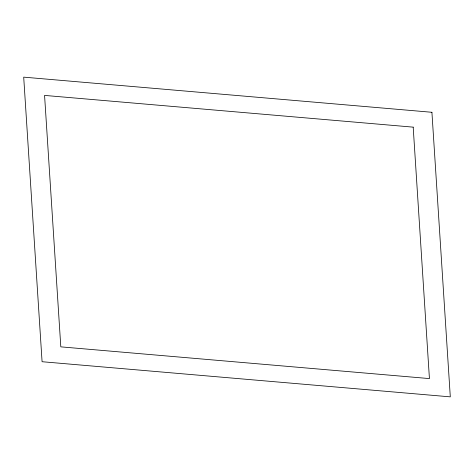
<?xml version="1.0" encoding="UTF-8"?>
<svg xmlns="http://www.w3.org/2000/svg" width="474" height="474" viewBox="0 0 474 474"><rect width="100%" height="100%" fill="white"/><g stroke="black" fill="none" stroke-linecap="round" stroke-linejoin="round"><path stroke-width="0.71" d="M431.921 112.285L23.7 77.144L42.079 361.715L450.3 396.856L431.921 112.285M413.192 127.145L44.568 95.41L60.808 346.855L429.432 378.59L413.192 127.145"/></g></svg>
